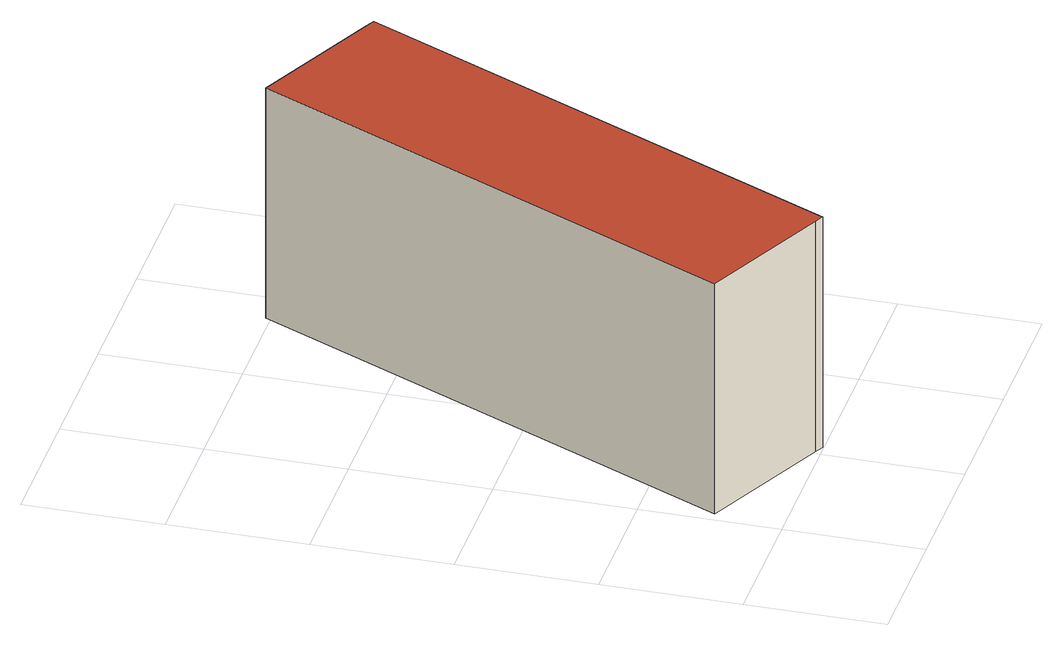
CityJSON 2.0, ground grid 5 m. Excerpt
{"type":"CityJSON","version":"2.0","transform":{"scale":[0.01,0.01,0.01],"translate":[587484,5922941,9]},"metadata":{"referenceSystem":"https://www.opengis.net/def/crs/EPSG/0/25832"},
"CityObjects":{
"building1":{"type":"Building","attributes":{"Gemeindeschluessel":"02600605","Geometrietyp2DReferenz":"3000","function":"31001_2140","roofType":"1000","measuredHeight":9,"storeysAboveGround":1},"address":[{"country":"Germany","locality":"Hamburg","thoroughfareNumber":"10","thoroughfareName":"Escheburger Weg","postcode":"21039"}],"geometry":[{"type":"Solid","lod":"2","boundaries":[[[[0,1,2,3,4,5]],[[6,7,8,9,10,11]],[[9,0,5,10]],[[8,1,0,9]],[[7,2,1,8]],[[6,3,2,7]],[[11,4,3,6]],[[10,5,4,11]]]],"semantics":{"surfaces":[{"type":"GroundSurface"},{"type":"RoofSurface"},{"type":"WallSurface"}],"values":[[0,1,2,2,2,2,2,2]]}}]}
},
"vertices":[
[549,6,3],[517,21,3],[42,243,3],[872,2018,3],[1347,1796,3],[1379,1780,3],[872,2018,903],[42,243,903],[517,21,903],[549,6,903],[1379,1780,903],[1347,1796,903]
]}
